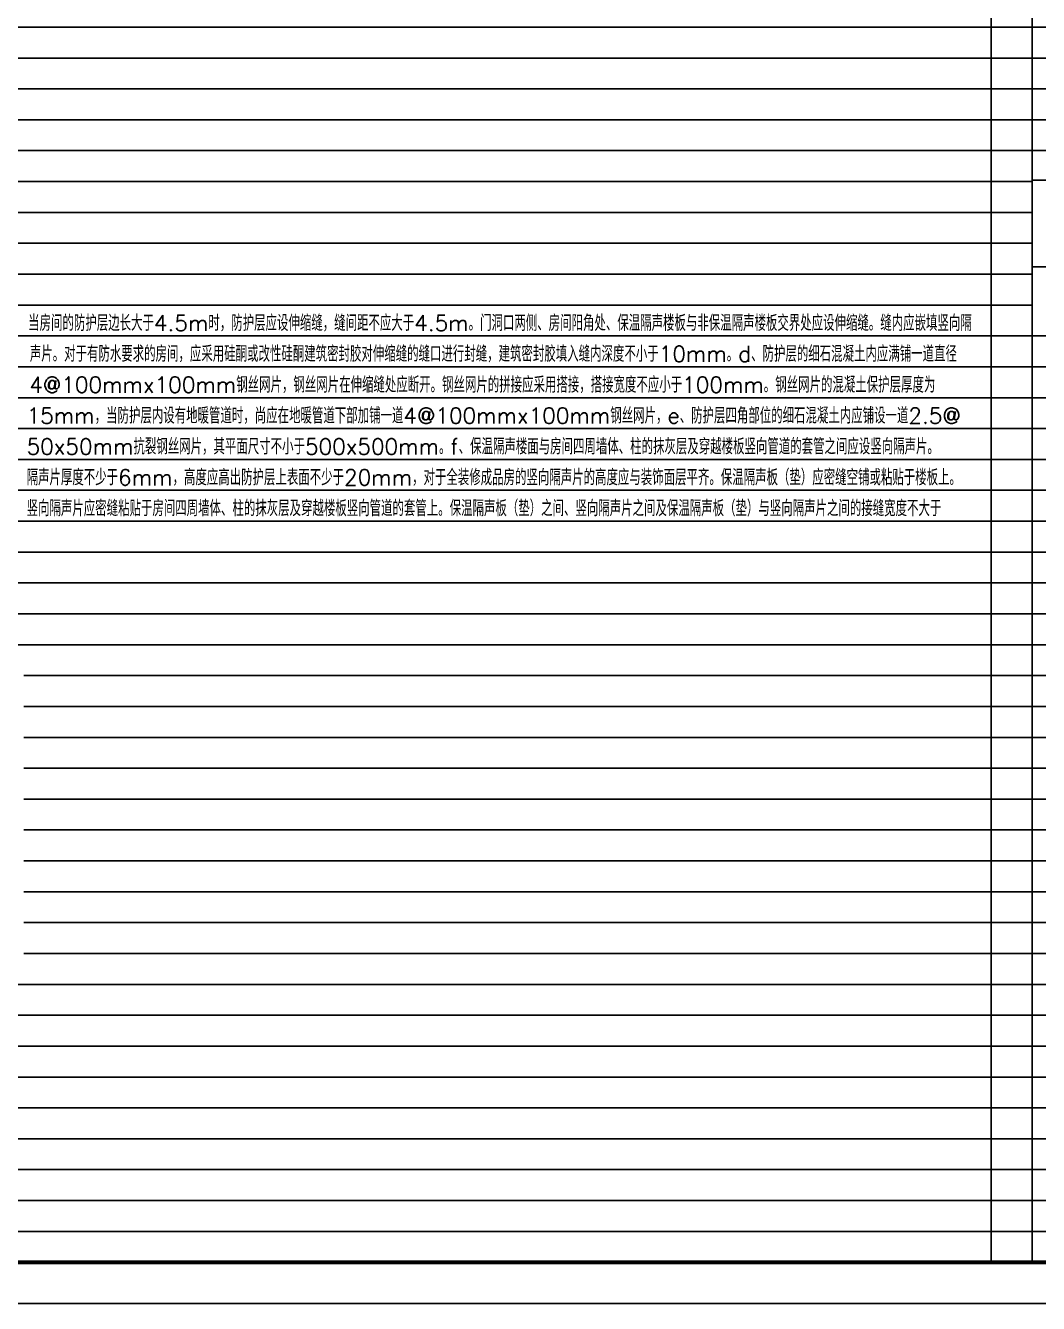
# Model space of a CAD drawing. Extents: x 1188826 to 1909461, y 608442 to 1651179.
# Drawn here: x 1500100 to 1524709, y 1421152 to 1452191 of the extents above; entities that cross this region are included whole.
import ezdxf

# ---------------------------------------------------------------- set-up
doc = ezdxf.new("R2010")
doc.units = 0
doc.header["$LTSCALE"] = 1000
doc.header["$MEASUREMENT"] = 0
for name, color, linetype in [('Defpoint', 7, 'Continuous'), ('PUB_TEXT', 4, 'Continuous'), ('图框', 140, 'Continuous')]:
    doc.layers.add(name, color=color, linetype=linetype)
doc.styles.add('_TCH_DIM', font='SIMPLEX.shx', dxfattribs={"width": 0.7, "bigfont": 'GBCBIG.shx'})

msp = doc.modelspace()

# ---------------------------------------------------------------- linework, layer by layer
at = {"layer": 'Defpoint', "color": 252}
for p, q in [((1523559, 1477652), (1523559, 1422152)), ((1524559, 1477652), (1524559, 1422152)), ((1474459, 1452152), (1548059, 1452152)), ((1474459, 1451402), (1548059, 1451402)), ((1474459, 1450652), (1548059, 1450652)), ((1474459, 1449902), (1548059, 1449902)), ((1474459, 1449152), (1548059, 1449152)), ((1474459, 1448402), (1524559, 1448402)), ((1524559, 1448432), (1532957, 1448432)), ((1474459, 1447652), (1524559, 1447652)), ((1474459, 1446902), (1524559, 1446902)), ((1474459, 1446152), (1524559, 1446152)), ((1524559, 1446332), (1532957, 1446332)), ((1474459, 1445402), (1524559, 1445402)), ((1474459, 1444652), (1548059, 1444652)), ((1474459, 1443902), (1548059, 1443902)), ((1474459, 1443152), (1548059, 1443152)), ((1474459, 1442402), (1548059, 1442402)), ((1474459, 1441652), (1548059, 1441652)), ((1474459, 1440902), (1548059, 1440902)), ((1474459, 1440152), (1548059, 1440152)), ((1474459, 1439402), (1548059, 1439402)), ((1474459, 1438652), (1548060, 1438652)), ((1474459, 1437902), (1548060, 1437902)), ((1474459, 1437152), (1548061, 1437152)), ((1500059, 1436402), (1548061, 1436402)), ((1500059, 1435652), (1548061, 1435652)), ((1500059, 1434902), (1548059, 1434902)), ((1500059, 1434152), (1548059, 1434152)), ((1500059, 1433402), (1548059, 1433402)), ((1500059, 1432652), (1548059, 1432652)), ((1500059, 1431902), (1548059, 1431902)), ((1500059, 1431152), (1548059, 1431152)), ((1500059, 1430402), (1548059, 1430402)), ((1500059, 1429652), (1548059, 1429652)), ((1486310, 1428902), (1548059, 1428902)), ((1474459, 1428152), (1548059, 1428152)), ((1474459, 1427402), (1548059, 1427402)), ((1474459, 1426652), (1548059, 1426652)), ((1474459, 1425902), (1548059, 1425902)), ((1474459, 1425152), (1548059, 1425152)), ((1474459, 1424402), (1548059, 1424402)), ((1474459, 1423652), (1548059, 1423652)), ((1474459, 1422902), (1548059, 1422902)), ((1474459, 1422152), (1548059, 1422152))]:
    msp.add_line(p, q, dxfattribs=at)
at = {"layer": '图框'}
msp.add_lwpolyline([(1471959, 1480552), (1556059, 1480552), (1556059, 1421152), (1471959, 1421152)], close=True, dxfattribs=at)
msp.add_lwpolyline([(1471959, 1480552), (1556059, 1480552), (1556059, 1421152), (1471959, 1421152)], close=True, dxfattribs=at)
at = {"layer": '图框', "const_width": 100}
msp.add_lwpolyline([(1555059, 1422152), (1555059, 1479552), (1474459, 1479552), (1474459, 1422152)], close=True, dxfattribs=at)

# ---------------------------------------------------------------- texts
at = {"layer": 'PUB_TEXT', "style": '_TCH_DIM'}
for s, p in [('当房间的防护层边长大于4.5m时，防护层应设伸缩缝，缝间距不应大于4.5m。门洞口两侧、房间阳角处、保温隔声楼板与非保温隔声楼板交界处应设伸缩缝。缝内应嵌填竖向隔', (1500164, 1444773)), ('声片。对于有防水要求的房间，应采用硅酮或改性硅酮建筑密封胶对伸缩缝的缝口进行封缝，建筑密封胶填入缝内深度不小于10mm。d、防护层的细石混凝土内应满铺一道直径', (1500204, 1444023)), ('4@100mmx100mm钢丝网片，钢丝网片在伸缩缝处应断开。钢丝网片的拼接应采用搭接，搭接宽度不应小于100mm。钢丝网片的混凝土保护层厚度为', (1500192, 1443273)), ('15mm，当防护层内设有地暖管道时，尚应在地暖管道下部加铺一道4@100mmx100mm钢丝网片，e、防护层四角部位的细石混凝土内应铺设一道2.5@', (1500126, 1442523)), ('50x50mm抗裂钢丝网片，其平面尺寸不小于500x500mm。f、保温隔声楼面与房间四周墙体、柱的抹灰层及穿越楼板竖向管道的套管之间应设竖向隔声片。', (1500126, 1441773)), ('隔声片厚度不少于6mm，高度应高出防护层上表面不少于20mm，对于全装修成品房的竖向隔声片的高度应与装饰面层平齐。保温隔声板（垫）应密缝空铺或粘贴于楼板上。', (1500126, 1441023)), ('竖向隔声片应密缝粘贴于房间四周墙体、柱的抹灰层及穿越楼板竖向管道的套管上。保温隔声板（垫）之间、竖向隔声片之间及保温隔声板（垫）与竖向隔声片之间的接缝宽度不大于', (1500126, 1440273))]:
    msp.add_text(s, height=385.82, dxfattribs=at).set_placement(p)

doc.saveas('drawing.dxf')
